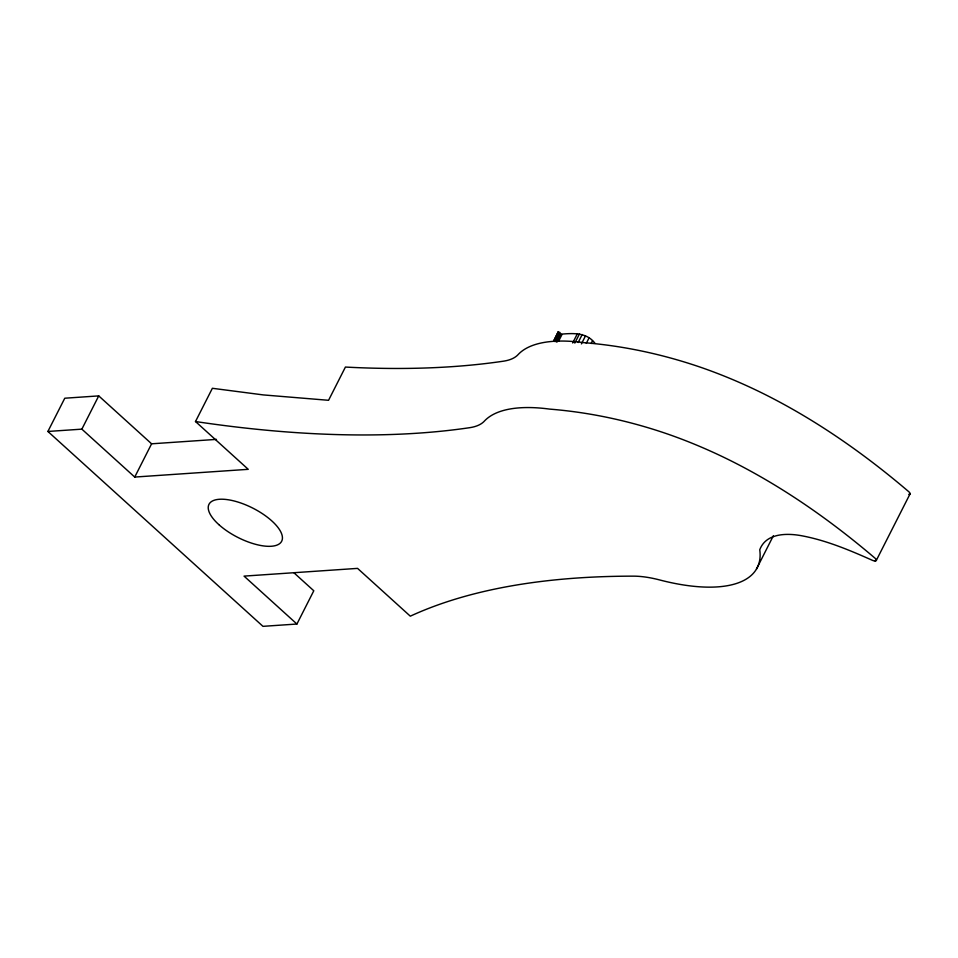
<?xml version="1.0" encoding="UTF-8"?>
<svg xmlns="http://www.w3.org/2000/svg" width="958" height="958" viewBox="0 0 958 958"><rect width="100%" height="100%" fill="white"/><g stroke="black" fill="none" stroke-linecap="round" stroke-linejoin="round"><path stroke-width="1.44" d="M555.652 341L559.7 333.013L558.31 331.66L553.592 340.976M553.88 340.964L558.31 331.66M293.962 572.812L313.793 590.775L296.92 624.029L262.959 626.34L47.9 431.459L64.773 398.217L98.734 395.894L151.603 443.805L216.472 439.387M47.9 431.459L81.861 429.148L98.734 395.894M81.861 429.148L134.731 477.06L151.603 443.805M134.731 477.06L248.242 469.324L195.504 421.532L212.377 388.289L263.27 394.912L328.558 400.3L345.419 367.058A1061.859 428.501 26.9 0 0 503.393 361.19A81.502 32.895 26.9 0 0 518.098 354.616A155.328 62.677 26.9 0 1 583.446 342.617C624.053 345.85 664.134 354.58 702.597 367.956A226.339 91.345 26.9 0 1 764.484 394.205C816.611 420.322 864.607 454.032 908.903 491.813A4.072 1.641 26.9 0 1 908.867 494.472L910.1 493.645M555.017 341.635L559.735 332.33M556.083 341.635L560.131 333.659L559.7 333.013M556.897 342.162L560.945 334.186C572.956 333.133 586.907 332.27 595.062 343.407M558.622 341.144L561.999 334.498M572.692 342.976L577.411 333.659M574.824 343.096L579.542 333.779M578.153 342.521L582.201 334.534M581.41 343.922L585.458 335.947M586.284 343.347L588.978 338.03M591.122 343.491L592.475 340.832M756.497 568.992L773.357 535.75M876.307 560.418L910.04 493.921M875.133 560.969L876.366 560.143M560.131 333.659L560.945 334.186M296.92 624.029L244.051 576.117L357.562 568.381L410.299 616.174A1061.859 428.513 26.9 0 1 633.489 576.153A81.502 32.895 26.9 0 1 659.619 579.937A155.328 62.677 26.9 0 0 759.742 549.796C765.921 533.139 786.566 533.019 801.211 535.666C825.988 540.228 849.375 550.072 872.271 560.262A4.072 1.641 26.9 0 0 876.031 560.741A4.072 1.641 26.9 0 0 875.169 558.31C830.873 520.541 782.878 486.82 730.75 460.714A226.339 91.345 26.9 0 0 668.864 434.465C630.4 421.077 590.32 412.359 549.7 409.114A155.328 62.677 26.9 0 0 484.365 421.125A81.502 32.895 26.9 0 1 469.659 427.687A1061.859 428.501 26.9 0 1 195.504 421.532M557.927 332.989L558.143 334.306M218.807 524.589A40.751 16.442 26.9 0 0 281.053 542.216A40.751 16.442 26.9 0 0 236.159 501.525A40.751 16.442 26.9 0 0 218.807 524.589"/></g></svg>
